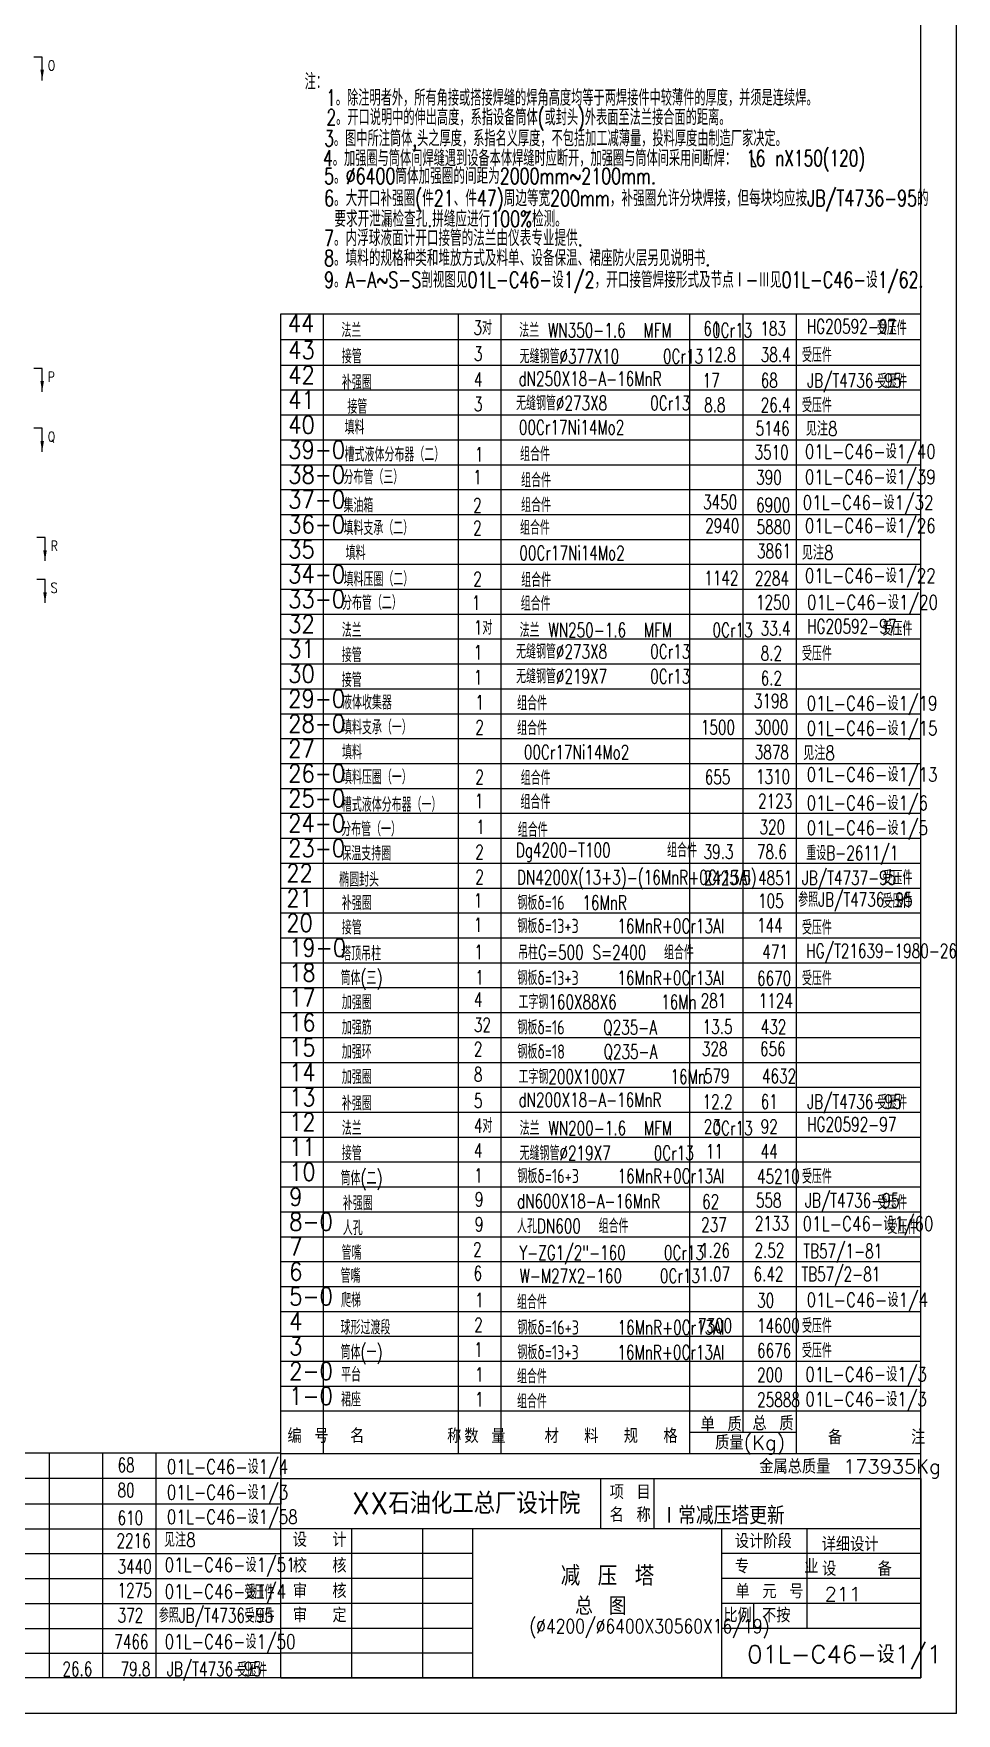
# Model space of a CAD drawing. Extents: x -776 to -173, y 628 to 1469.
# Drawn here: x -442 to -182.5, y 627.8 to 1100 of the extents above; entities that cross this region are included whole.
import ezdxf

# ---------------------------------------------------------------- set-up
doc = ezdxf.new("R2010")
doc.units = 0
doc.header["$MEASUREMENT"] = 0
doc.linetypes.add('1', pattern=[8, 4, 4])
doc.linetypes.add('HIDDEN', pattern=[7, 5, -2])
doc.layers.get('0').update_dxf_attribs({"linetype": 'CONTINUOUS'})
for name, color, linetype in [('4', 2, 'CONTINUOUS'), ('_CONT_C', 7, 'CONTINUOUS'), ('_CONT_X', 3, 'CONTINUOUS'), ('_DIMMENS', 3, 'CONTINUOUS'), ('_TEXT', 3, 'CONTINUOUS')]:
    doc.layers.add(name, color=color, linetype=linetype)
doc.styles.add('HZ', font='txt', dxfattribs={"width": 0.666667, "height": 3.5, "bigfont": 'hztxt'})
doc.styles.add('HZ5', font='romans.shx', dxfattribs={"width": 0.75, "bigfont": 'hz5.shx'})
doc.styles.add('HZTXT', font='txt', dxfattribs={"height": 4, "bigfont": 'HZTXT'})
doc.styles.add('ROMANS', font='romans', dxfattribs={"width": 0.8, "bigfont": 'hz5'})
doc.dimstyles.new('60', dxfattribs={"dimtxt": 3.5, "dimasz": 3, "dimexe": 1, "dimexo": 1, "dimgap": 1, "dimtad": 1, "dimdec": 0, "dimlfac": 60, "dimzin": 0, "dimdsep": 46, "dimtxsty": 'HZ5', "dimcen": 0.09, "dimadec": 0, "dimazin": 0, "dimtfac": 1, "dimtofl": 0, "dimtmove": 0, "dimatfit": 3, "dimfxl": 0, "dimtolj": 1, "dimtzin": 0, "dimarcsym": 0})

msp = doc.modelspace()

# ---------------------------------------------------------------- linework, layer by layer
for p, q in [((-192.49, 637.83), (-192.49, 1458.83)), ((-372.49, 693.83), (-192.49, 693.83)), ((-372.49, 637.83), (-372.49, 693.83)), ((-192.49, 693.83), (-192.49, 637.83)), ((-372.49, 679.83), (-192.49, 679.83)), ((-318.49, 637.83), (-318.49, 679.83)), ((-248.49, 637.83), (-248.49, 679.83)), ((-239.49, 651.83), (-239.49, 658.83)), ((-192.49, 637.83), (-751.49, 637.83)), ((-372.49, 637.83), (-192.49, 637.83))]:
    msp.add_line(p, q)
at = {"color": 2}
for p, q in [((-282.49, 679.83), (-282.49, 693.83)), ((-267.49, 679.83), (-267.49, 693.83)), ((-352.49, 637.83), (-352.49, 679.83)), ((-332.49, 637.83), (-332.49, 679.83)), ((-224.49, 651.83), (-224.49, 679.83)), ((-372.49, 672.83), (-318.49, 672.83)), ((-248.49, 672.83), (-192.49, 672.83)), ((-372.49, 665.83), (-318.49, 665.83)), ((-248.49, 665.83), (-192.49, 665.83)), ((-372.49, 658.83), (-318.49, 658.83)), ((-248.49, 658.83), (-192.49, 658.83)), ((-372.49, 651.83), (-318.49, 651.83)), ((-248.49, 651.83), (-192.49, 651.83)), ((-372.49, 644.83), (-318.49, 644.83))]:
    msp.add_line(p, q, dxfattribs=at)
at = {"layer": '4'}
for q in [(-182.49, 1468.83), (-776.49, 627.83)]:
    msp.add_line((-182.49, 627.83), q, dxfattribs=at)
at = {"layer": '4', "color": 4, "linetype": '1'}
for p, q in [((-240.22, 1065.68), (-240.22, 1062.65)), ((-238.77, 1062.65), (-240.22, 1065.65)), ((-240.22, 1062.65), (-238.77, 1062.65))]:
    msp.add_line(p, q, dxfattribs=at)
at = {"layer": '_CONT_C'}
for p, q in [((-372.49, 694.75), (-372.49, 1021.26)), ((-372.49, 693.83), (-192.49, 693.83)), ((-372.49, 693.83), (-192.49, 693.83))]:
    msp.add_line(p, q, dxfattribs=at)
at = {"layer": '_CONT_C', "color": 3, "linetype": 'Continuous'}
msp.add_line((-372.49, 880.83), (-192.49, 880.83), dxfattribs=at)
at = {"layer": '_CONT_C', "linetype": '1'}
for p, q in [((-192.49, 712.83), (-372.49, 712.83)), ((-192.49, 700.83), (-372.49, 700.83)), ((-372.49, 696.61), (-372.49, 686.61))]:
    msp.add_line(p, q, dxfattribs=at)
at = {"layer": '_CONT_C', "color": 7, "linetype": 'Continuous'}
msp.add_line((-552.49, 701.08), (-372.49, 701.08), dxfattribs=at)
at = {"layer": '_CONT_X'}
for p, q in [((-372.49, 1021.26), (-192.49, 1021.26)), ((-360.49, 700.83), (-360.49, 1021.26)), ((-322.49, 700.83), (-322.49, 1021.26)), ((-310.49, 700.83), (-310.49, 1021.26)), ((-257.49, 700.83), (-257.49, 1021.26)), ((-242.49, 706.83), (-242.49, 1021.26)), ((-227.49, 700.83), (-227.49, 1021.26)), ((-372.49, 1014.05), (-192.49, 1014.05)), ((-372.49, 1006.83), (-192.49, 1006.83)), ((-372.49, 999.83), (-192.49, 999.83)), ((-372.49, 992.83), (-192.49, 992.83)), ((-372.49, 985.83), (-192.49, 985.83)), ((-372.49, 978.83), (-192.49, 978.83)), ((-372.49, 971.83), (-192.49, 971.83)), ((-372.49, 964.83), (-192.49, 964.83)), ((-372.49, 957.83), (-192.49, 957.83)), ((-372.49, 950.83), (-192.49, 950.83)), ((-372.49, 943.83), (-192.49, 943.83)), ((-372.49, 936.83), (-192.49, 936.83)), ((-372.49, 929.83), (-192.49, 929.83)), ((-372.49, 922.83), (-192.49, 922.83)), ((-372.49, 915.83), (-192.49, 915.83)), ((-372.49, 908.83), (-192.49, 908.83)), ((-372.49, 901.83), (-192.49, 901.83)), ((-372.49, 894.83), (-192.49, 894.83)), ((-372.49, 887.83), (-192.49, 887.83)), ((-372.49, 880.83), (-192.49, 880.83)), ((-372.49, 873.83), (-192.49, 873.83)), ((-372.49, 866.83), (-192.49, 866.83)), ((-372.49, 859.83), (-192.49, 859.83)), ((-372.49, 852.83), (-192.49, 852.83)), ((-372.49, 845.83), (-192.49, 845.83)), ((-372.49, 838.83), (-192.49, 838.83)), ((-372.49, 831.83), (-192.49, 831.83)), ((-372.49, 824.83), (-192.49, 824.83)), ((-372.49, 817.83), (-192.49, 817.83)), ((-372.49, 810.83), (-192.49, 810.83)), ((-372.49, 803.83), (-192.49, 803.83)), ((-372.49, 796.83), (-192.49, 796.83)), ((-372.49, 789.83), (-192.49, 789.83)), ((-372.49, 782.83), (-192.49, 782.83)), ((-372.49, 775.83), (-192.49, 775.83)), ((-372.49, 768.83), (-192.49, 768.83)), ((-372.49, 761.83), (-192.49, 761.83)), ((-372.49, 754.83), (-192.49, 754.83)), ((-372.49, 747.83), (-192.49, 747.83)), ((-372.49, 740.83), (-192.49, 740.83)), ((-372.49, 733.83), (-192.49, 733.83)), ((-372.49, 726.83), (-192.49, 726.83)), ((-372.49, 719.83), (-192.49, 719.83)), ((-437.49, 637.83), (-437.49, 701.08)), ((-422.49, 637.83), (-422.49, 701.08)), ((-407.49, 637.83), (-407.49, 701.08)), ((-552.49, 693.95), (-372.49, 693.95)), ((-552.49, 686.74), (-372.49, 686.74)), ((-552.49, 679.74), (-372.49, 679.74)), ((-552.49, 672.74), (-372.49, 672.74)), ((-552.49, 665.74), (-372.49, 665.74)), ((-552.49, 658.74), (-372.49, 658.74)), ((-552.49, 651.74), (-372.49, 651.74)), ((-552.49, 644.74), (-372.49, 644.74))]:
    msp.add_line(p, q, dxfattribs=at)
at = {"layer": '_DIMMENS', "color": 3}
msp.add_line((-227.49, 706.83), (-257.49, 706.83), dxfattribs=at)

# ---------------------------------------------------------------- texts
at = {"color": 2, "style": 'HZTXT'}
for s, height, p in [('编 号', 4, (-370.58, 703.83)), ('名      称', 4, (-352.96, 703.83)), ('单 质', 4, (-254.42, 707.13)), ('总 质', 4, (-239.85, 707.37)), ('数 量', 4, (-320.83, 703.83)), ('材  料  规  格', 4, (-298.28, 703.83)), ('质量(Kg)', 4, (-250.33, 701.96)), ('备     注', 4, (-218.6, 703.49)), ('金属总质量 173935Kg', 4, (-237.94, 695.22)), ('XX石油化工总厂设计院', 6, (-352.5, 683.88)), ('项 目', 4, (-280, 688.04)), ('名 称', 4, (-280, 681.65)), ('Ⅰ常减压塔更新', 5, (-265.75, 680.96)), ('设  计', 4, (-369.08, 674.65)), ('设计阶段', 4, (-244.78, 674.27)), ('详细设计 ', 4, (-220.38, 673.39)), ('校  核', 4, (-369.08, 667.4)), ('专    业', 4, (-244.78, 667.17)), ('设   备', 4, (-220.26, 666.49)), (' 减 压 塔 ', 5.5, (-298.66, 663.74)), ('审  核', 4, (-369.08, 660.23)), ('单 元 号', 4, (-244.63, 660.14)), ('211', 4, (-219.55, 659.34)), ('审  定', 4, (-369.08, 653.42)), ('总 图', 5, (-289.71, 655.51)), ('比例', 4, (-248.01, 653.41)), ('不按', 4, (-237.15, 653.41)), (' 01L-C46-设1/1', 5, (-245.74, 641.96))]:
    msp.add_text(s, height=height, dxfattribs=at).set_placement(p)
at = {"color": 2, "style": 'HZTXT', "width": 0.8}
msp.add_text('(%%c4200/%%C6400X30560X16/19)', height=4, dxfattribs=at).set_placement((-302.57, 650.35))
at = {"layer": '4', "style": 'ROMANS', "width": 0.8}
for s, p in [('O', (-437.98, 1089.64)), ('P', (-437.98, 1002.13)), ('Q', (-437.98, 985.3)), ('R', (-437.17, 954.59)), ('S', (-437.17, 942.81))]:
    msp.add_text(s, height=2.8, dxfattribs=at).set_placement(p)
at = {"layer": '_CONT_X', "style": 'HZ', "width": 0.7}
for s, p in [('填料', (-354.53, 987.33)), ('00Cr17Ni14Mo2', (-305.51, 987.33)), ('5146', (-238.97, 987.02)), ('槽式液体分布器（二）', (-354.51, 979.71)), ('1', (-317.89, 979.71)), ('组合件', (-305.17, 979.81)), ('3510', (-239.26, 980.33)), ('分布管（三）', (-354.83, 973.33)), ('1', (-318.37, 973.33)), ('组合件', (-304.88, 972.49)), ('390', (-238.8, 973.25)), ('集油箱', (-354.84, 965.39)), ('2', (-318.37, 965.39)), ('组合件', (-304.88, 965.49)), ('3450', (-253.72, 966.33)), ('6900', (-238.82, 965.5)), ('填料支承（二）', (-354.84, 959.04)), ('组合件', (-305.19, 959.13)), ('2940', (-253.12, 959.66)), ('5880', (-238.68, 959.35)), ('2', (-318.37, 959.04)), ('填料', (-354.21, 952.03)), ('00Cr17Ni14Mo2', (-305.39, 952.03)), ('3861', (-238.57, 952.55)), ('填料压圈（二）', (-354.81, 944.67)), ('2', (-318.34, 944.67)), ('组合件', (-304.85, 944.46)), ('1142', (-253.38, 944.99)), ('2284', (-239.17, 944.88)), ('分布管（二）', (-355.23, 938.01)), ('1', (-318.76, 938.01)), ('组合件', (-305, 937.79)), ('1250', (-238.85, 938.14)), ('液体收集器', (-355.23, 910.01)), ('1', (-317.76, 910.01)), ('组合件', (-306, 909.79)), ('3198', (-239.43, 910.43)), ('填料支承（一）', (-355.23, 903.01)), ('2', (-317.76, 903.01)), ('组合件', (-306, 902.79)), ('1500', (-254.36, 903.01)), ('3000', (-239.29, 903.01)), ('填料', (-355.23, 896.01)), ('00Cr17Ni14Mo2', (-304.11, 896.01)), ('3878', (-239.2, 896.01)), ('填料压圈（一）', (-355.23, 889.01)), ('2', (-317.76, 889.01)), ('组合件', (-305, 888.79)), ('655', (-253.27, 889.01)), ('1310', (-238.85, 889.14)), ('槽式液体分布器（一）', (-355.29, 881.28)), ('1', (-317.91, 882.28)), ('组合件', (-305.06, 882.06)), ('2123', (-238.26, 882.28)), ('分布管（一）', (-355.47, 874.41)), ('1', (-317.5, 875.03)), ('组合件', (-305.82, 874.19)), ('320', (-237.87, 874.96)), ('爬梯', (-355.51, 742)), ('1', (-317.86, 742)), ('组合件', (-306.04, 741.47)), ('30', (-238.52, 741.91)), ('平台', (-355.51, 721.09)), ('1', (-317.86, 721.09)), ('组合件', (-306.04, 720.56)), ('200', (-238.52, 721)), ('裙座', (-355.51, 714.1)), ('1', (-317.86, 714.1)), ('组合件', (-306.04, 713.57)), ('25888', (-238.52, 714.01)), ('68', (-418.36, 695.63)), ('80', (-418.36, 688.59)), ('610', (-418.36, 680.81)), ('2216', (-418.65, 674.38)), ('3440', (-418.35, 667.12)), ('1275', (-418.35, 660.45)), ('372', (-418.35, 653.41)), ('7466', (-419.27, 645.98))]:
    msp.add_text(s, height=4, dxfattribs=at).set_placement(p)
at = {"layer": '_TEXT', "linetype": 'HIDDEN', "style": 'HZ'}
for s, height, width, p in [('注：                                                       ', 4.5, 0.7, (-365.74, 1084.26, 180)), ('1。除注明者外，所有角接或搭接焊缝的焊角高度均等于两焊接件中较薄件的厚度，并须是连续焊。', 4.5, 0.7, (-359.68, 1079.7, 180)), ('2。开口说明中的伸出高度，系指设备筒体(或封头)外表面至法兰接合面的距离。      ', 4.5, 0.7, (-359.6, 1074.23, 180)), ('3。图中所注筒体,头之厚度，系指名义厚度，不包括加工减薄量，投料厚度由制造厂家决定。', 4.5, 0.7, (-360.22, 1068.3, 180)), ('4。加强圈与筒体间焊缝遇到设备本体焊缝时应断开，加强圈与筒体间采用间断焊： 16 nX150(120)', 4.5, 0.7, (-360.53, 1062.73, 180)), ('5。%%c6400筒体加强圈的间距为2000mm~2100mm.', 4.5, 0.725, (-360.29, 1057.72, 180)), ('6。大开口补强圈(件21、件47)周边等宽200mm，补强圈允许分块焊接，但每块均应按JB/T4736-95的 ', 4.5, 0.725, (-360.29, 1051.47, 180)), (' 要求开泄漏检查孔.拼缝应进行100%检测。', 4.5, 0.725, (-360.29, 1045.66, 180)), ('7。内浮球液面计开口接管的法兰由仪表专业提供.', 4.5, 0.725, (-360.29, 1040.28, 180)), ('8。填料的规格种类和堆放方式及料单、设备保温、裙座防火层另见说明书.', 4.5, 0.725, (-360.29, 1034.66, 180)), ('9。A-A~S-S剖视图见01L-C46-设1/2，开口接管焊接形式及节点Ⅰ-Ⅲ见01L-C46-设1/62.', 4.5, 0.725, (-360.29, 1028.55, 180)), ('44', 5, 0.87, (-370.49, 1016.09)), ('法兰', 4, 0.7, (-355.42, 1014.62)), ('3对', 4, 0.7, (-318.29, 1015.35)), ('法兰 WN350-1.6  MFM   0Cr13', 4, 0.7, (-305.42, 1014.62)), ('61', 4, 0.7, (-253.65, 1015.1)), ('183', 4, 0.7, (-237.63, 1015.1)), ('HG20592-97', 4, 0.7, (-224.58, 1015.69)), ('受压件', 4, 0.7, (-204.86, 1015.29)), ('43', 5, 0.87, (-370.37, 1008.56)), ('接管', 4, 0.7, (-355.3, 1007.29)), ('3', 4, 0.7, (-318.17, 1008.02)), ('无缝钢管%%c377X10    0Cr13', 4, 0.7, (-305.3, 1007.29)), ('12.8', 4, 0.7, (-252.92, 1007.77)), ('38.4', 4, 0.7, (-237.52, 1007.77)), ('受压件', 4, 0.7, (-225.92, 1007.66)), ('42', 5, 0.87, (-370.37, 1001.56)), ('补强圈', 4, 0.7, (-355.3, 1000.02)), ('4', 4, 0.7, (-318.17, 1000.76)), ('dN250X18-A-16MnR', 4, 0.7, (-305.62, 1000.98)), ('17', 4, 0.7, (-253.85, 1000.51)), ('68', 4, 0.7, (-237.52, 1000.51)), ('JB/T4736-95', 4, 0.7, (-224.46, 1000.48)), ('受压件', 4, 0.7, (-204.74, 1000.29)), ('41', 5, 0.87, (-370.37, 994.56)), ('接管', 4, 0.7, (-353.74, 993.14)), ('3', 4, 0.7, (-318.17, 993.87)), ('无缝钢管%%c273X8    0Cr13', 4, 0.7, (-306.3, 994.14)), ('8.8', 4, 0.7, (-253.43, 993.63)), ('26.4', 4, 0.7, (-237.52, 993.63)), ('受压件', 4, 0.7, (-225.92, 993.56)), ('40', 5, 0.87, (-370.37, 987.56)), ('见注8', 4, 0.78, (-224.85, 986.95)), ('39-0', 5, 0.87, (-370.37, 980.56)), (' 01L-C46-设1/40', 4, 0.78, (-227.9, 980.54)), ('38-0', 5, 0.87, (-370.37, 973.56)), (' 01L-C46-设1/39', 4, 0.78, (-227.9, 973.37)), ('37-0', 5, 0.87, (-370.37, 966.56)), (' 01L-C46-设1/32', 4, 0.78, (-228.52, 966.2)), ('36-0', 5, 0.87, (-370.37, 959.56)), (' 01L-C46-设1/26', 4, 0.78, (-227.9, 959.66)), ('35', 5, 0.87, (-370.37, 952.56)), ('见注8', 4, 0.78, (-225.97, 952.12)), ('34-0', 5, 0.87, (-370.37, 945.56)), (' 01L-C46-设1/22', 4, 0.78, (-227.9, 945.64)), ('33-0', 5, 0.87, (-370.37, 938.56)), (' 01L-C46-设1/20', 4, 0.78, (-227.27, 938.16)), ('32', 5, 0.87, (-370.37, 931.56)), ('1对', 4, 0.7, (-318.17, 931.06)), ('HG20592-97', 4, 0.7, (-224.46, 931.4)), ('受压件', 4, 0.7, (-203.26, 930.74)), ('法兰', 4, 0.7, (-355.3, 930.33)), ('法兰 WN250-1.6  MFM   0Cr13', 4, 0.7, (-305.3, 930.33)), ('33.4', 4, 0.7, (-237.52, 930.81)), ('31', 5, 0.87, (-370.37, 924.56)), ('接管', 4, 0.7, (-355.3, 923.33)), ('1', 4, 0.7, (-318.17, 924.06)), ('无缝钢管%%c273X8    0Cr13', 4, 0.7, (-306.3, 924.33)), ('8.2', 4, 0.7, (-237.52, 923.81)), ('受压件', 4, 0.7, (-225.92, 923.75)), ('30 ', 5, 0.87, (-370.37, 917.56)), ('接管', 4, 0.7, (-355.3, 916.33)), ('1', 4, 0.7, (-318.17, 917.06)), ('无缝钢管%%c219X7    0Cr13', 4, 0.7, (-306.3, 917.33)), ('6.2', 4, 0.7, (-237.52, 916.81)), ('29-0 ', 5, 0.87, (-370.37, 910.56)), (' 01L-C46-设1/19', 4, 0.78, (-227.4, 909.75)), ('28-0 ', 5, 0.87, (-370.37, 903.56)), (' 01L-C46-设1/15', 4, 0.78, (-227.4, 902.75)), ('27', 5, 0.87, (-370.37, 896.56)), ('见注8', 4, 0.78, (-225.59, 895.8)), ('26-0', 5, 0.87, (-370.37, 889.56)), (' 01L-C46-设1/13', 4, 0.78, (-227.4, 889.75)), ('25-0 ', 5, 0.87, (-370.37, 882.56)), (' 01L-C46-设1/6', 4, 0.78, (-227.4, 881.75)), ('24-0', 5, 0.87, (-370.37, 875.56)), (' 01L-C46-设1/5', 4, 0.78, (-227.4, 874.75)), ('23-0', 5, 0.87, (-370.37, 868.56)), ('保温支持圈', 4, 0.7, (-355.43, 867.56)), ('2', 4, 0.7, (-317.78, 867.98)), ('Dg4200-T100     组合件 ', 4, 0.7, (-306.36, 868.49)), ('39.3', 4, 0.7, (-253.58, 868.04)), ('78.6', 4, 0.7, (-238.58, 868.04)), ('重设B-2611/1', 4, 0.7, (-224.7, 867.69)), ('22', 5, 0.87, (-370.89, 861.56)), ('椭圆封头', 4, 0.7, (-356.05, 860.21)), ('2', 4, 0.7, (-317.77, 860.94)), ('DN4200X(13+3)-(16MnR+0Cr13Al)', 4, 0.7, (-306.05, 860.83)), ('2425.5', 4, 0.7, (-253.54, 860.69)), ('4851', 4, 0.7, (-238.26, 860.69)), ('JB/T4737-95', 4, 0.7, (-225.94, 860.69)), ('受压件', 4, 0.7, (-203.26, 860.74)), ('21', 5, 0.87, (-370.89, 854.56)), ('参照JB/T4736-95', 4, 0.7, (-226.97, 854.61)), ('补强圈', 4, 0.7, (-355.3, 853.61)), ('1', 4, 0.7, (-318.17, 854.34)), ('钢板δ=16  16MnR', 4, 0.7, (-305.92, 853.71)), ('105', 4, 0.7, (-238.26, 854.22)), ('受压件', 4, 0.7, (-203.26, 854.19)), ('20', 5, 0.87, (-370.89, 847.56)), ('接管', 4, 0.7, (-355.3, 846.76)), ('1', 4, 0.7, (-318.17, 847.49)), ('钢板δ=13+3    16MnR+0Cr13Al', 4, 0.7, (-305.92, 847.17)), ('144', 4, 0.7, (-238.55, 847.35)), ('受压件', 4, 0.7, (-225.92, 846.75)), ('19-0', 5, 0.87, (-370.12, 840.56)), ('塔顶吊柱', 4, 0.7, (-355.45, 839.43)), ('1', 4, 0.7, (-318.02, 839.86)), ('吊柱G=500 S=2400  组合件', 4, 0.7, (-305.75, 839.73)), ('471', 4, 0.7, (-237.07, 839.91)), ('HG/T21639-1980-26', 4, 0.7, (-224.71, 840.17)), ('18', 5, 0.87, (-370.12, 833.56)), ('筒体(三)', 4, 0.7, (-355.64, 832.58)), ('1', 4, 0.7, (-317.78, 832.71)), ('钢板δ=13+3    16MnR+0Cr13Al', 4, 0.7, (-305.92, 832.58)), ('6670', 4, 0.7, (-238.55, 832.46)), ('受压件', 4, 0.7, (-225.92, 832.46)), ('17', 5, 0.87, (-370.12, 826.56)), ('加强圈', 4, 0.7, (-355.3, 825.74)), ('4', 4, 0.7, (-318.17, 826.48)), ('工字钢160X88X6    16Mn', 4, 0.7, (-305.62, 825.82)), ('281', 4, 0.7, (-254.41, 826.15)), ('1124', 4, 0.7, (-238.08, 826.15)), ('16', 5, 0.87, (-370.12, 819.56)), ('加强筋', 4, 0.7, (-355.3, 818.64)), ('32', 4, 0.7, (-318.17, 819.37)), ('钢板δ=16    Q235-A ', 4, 0.7, (-305.92, 818.67)), ('13.5', 4, 0.7, (-253.85, 818.83)), ('432', 4, 0.7, (-237.52, 818.83)), ('15 ', 5, 0.87, (-370.12, 812.56)), ('加强环', 4, 0.7, (-355.3, 811.83)), ('2', 4, 0.7, (-318.17, 812.56)), ('钢板δ=18    Q235-A ', 4, 0.7, (-305.92, 811.86)), ('328', 4, 0.7, (-254.06, 812.64)), ('656', 4, 0.7, (-237.72, 812.64)), ('14 ', 5, 0.87, (-370.12, 805.56)), ('加强圈', 4, 0.7, (-355.3, 804.73)), ('8', 4, 0.7, (-318.17, 805.46)), ('工字钢200X100X7    16Mn', 4, 0.7, (-305.62, 804.8)), ('579', 4, 0.7, (-253.5, 804.99)), ('4632', 4, 0.7, (-237.16, 804.99)), ('13', 5, 0.87, (-370.12, 798.56)), ('补强圈', 4, 0.7, (-355.3, 797.33)), ('5', 4, 0.7, (-318.17, 798.06)), ('dN200X18-A-16MnR', 4, 0.7, (-305.62, 798.29)), ('12.2', 4, 0.7, (-253.85, 797.81)), ('61', 4, 0.7, (-237.52, 797.81)), ('JB/T4736-95', 4, 0.7, (-224.46, 797.79)), ('受压件', 4, 0.7, (-204.74, 797.6)), ('12', 5, 0.87, (-370.12, 791.56)), ('法兰', 4, 0.7, (-355.3, 790.33)), ('4对', 4, 0.7, (-318.17, 791.06)), ('法兰 WN200-1.6  MFM   0Cr13', 4, 0.7, (-305.3, 790.33)), ('23', 4, 0.7, (-253.53, 790.81)), ('92', 4, 0.7, (-237.52, 790.81)), ('HG20592-97', 4, 0.7, (-224.46, 791.4)), ('11', 5, 0.87, (-370.12, 784.56)), ('接管', 4, 0.7, (-355.3, 783.33)), ('4', 4, 0.7, (-318.17, 784.06)), ('无缝钢管%%c219X7    0Cr13', 4, 0.7, (-305.3, 783.33)), ('11', 4, 0.7, (-252.92, 783.81)), ('44', 4, 0.7, (-237.52, 783.81)), ('10', 5, 0.87, (-370.12, 777.56)), ('筒体(二)', 4, 0.7, (-355.64, 776.28)), ('1', 4, 0.7, (-318.07, 777.02)), ('钢板δ=16+3    16MnR+0Cr13Al', 4, 0.7, (-305.92, 776.88)), ('45210', 4, 0.7, (-238.55, 776.77)), ('受压件', 4, 0.7, (-225.92, 776.77)), ('9', 5, 0.87, (-370.12, 770.56)), ('JB/T4736-95', 4, 0.7, (-225.06, 770.03)), ('补强圈', 4, 0.7, (-355.01, 769.27)), ('9', 4, 0.7, (-317.88, 770.3)), ('dN600X18-A-16MnR', 4, 0.7, (-306.04, 769.82)), ('62', 4, 0.7, (-253.99, 769.69)), ('558', 4, 0.7, (-238.88, 770.06)), ('受压件', 4, 0.7, (-204.74, 769.48)), ('8-0', 5, 0.87, (-370.12, 763.56)), ('人孔', 4, 0.7, (-355.01, 762.27)), ('9', 4, 0.7, (-317.88, 763.3)), ('人孔DN600  组合件 ', 4, 0.7, (-306.04, 762.82)), ('237', 4, 0.7, (-254.27, 763.21)), ('2133', 4, 0.7, (-239.17, 763.58)), (' 01L-C46-设1/60', 4, 0.78, (-228.53, 763.47)), ('受压件', 4, 0.7, (-201.87, 762.55)), ('7', 5, 0.87, (-370.12, 756.56)), ('2', 4, 0.7, (-318.39, 756.24)), ('TB57/1-81', 4, 0.7, (-225.56, 755.8)), ('管嘴', 4, 0.7, (-355.36, 755.32)), ('Y-ZG1/2"-160   0Cr13', 4, 0.7, (-305.36, 755.32)), ('1.26', 4, 0.7, (-254.57, 755.99)), ('2.52', 4, 0.7, (-239.26, 755.99)), ('6', 5, 0.87, (-370.12, 749.56)), ('管嘴', 4, 0.7, (-355.65, 748.83)), ('6', 4, 0.7, (-318.26, 749.56)), ('W-M27X2-160   0Cr13', 4, 0.7, (-305.32, 748.83)), ('1.07', 4, 0.7, (-254.52, 749.31)), ('6.42', 4, 0.7, (-239.52, 749.31)), ('TB57/2-81', 4, 0.7, (-226.1, 749.31)), ('5-0', 5, 0.87, (-370.12, 742.56)), (' 01L-C46-设1/4', 4, 0.78, (-227.4, 742.07)), ('4', 5, 0.87, (-370.12, 735.56)), ('球形过渡段', 4, 0.7, (-355.64, 734.32)), ('2', 4, 0.7, (-318.07, 735.05)), ('钢板δ=16+3    16MnR+0Cr13Al', 4, 0.7, (-305.92, 734.32)), ('7300', 4, 0.7, (-255.16, 734.8)), ('14600', 4, 0.7, (-238.55, 734.8)), ('受压件', 4, 0.7, (-225.92, 734.8)), ('3', 5, 0.87, (-370.12, 728.56)), ('筒体(一)', 4, 0.7, (-355.64, 727.35)), ('1', 4, 0.7, (-318.07, 728.08)), ('受压件', 4, 0.7, (-225.92, 727.83)), ('钢板δ=13+3    16MnR+0Cr13Al', 4, 0.7, (-305.92, 727.35)), ('6676', 4, 0.7, (-238.55, 727.83)), ('2-0', 5, 0.87, (-370.12, 721.56)), (' 01L-C46-设1/3', 4, 0.78, (-227.74, 721.16)), ('1-0', 5, 0.87, (-370.12, 714.56)), (' 01L-C46-设1/3', 4, 0.78, (-227.74, 714.17)), (' 01L-C46-设1/4', 4, 0.78, (-407.3, 695.18)), (' 01L-C46-设1/3', 4, 0.78, (-407.3, 687.99)), (' 01L-C46-设1/58', 4, 0.78, (-407.3, 681.09)), ('见注8', 4, 0.78, (-405.3, 674.63)), (' 01L-C46-设1/51', 4, 0.78, (-407.9, 667.59)), (' 01L-C46-设1/4', 4, 0.78, (-407.9, 660.09)), ('受压件', 4, 0.7, (-382.66, 659.9)), ('参照JB/T4736-95', 4, 0.7, (-406.75, 653.39)), ('受压件', 4, 0.7, (-382.59, 653.3)), (' 01L-C46-设1/50', 4, 0.78, (-407.9, 646)), ('26.6', 4, 0.7, (-433.85, 638.34)), ('79.8', 4, 0.7, (-417.52, 638.34)), ('JB/T4736-95', 4, 0.7, (-404.46, 638.32)), ('受压件', 4, 0.7, (-384.74, 638.12))]:
    msp.add_text(s, height=height, dxfattribs=dict(at, width=width)).set_placement(p)

# ---------------------------------------------------------------- leaders
at = {"layer": '4'}
for points in [[(-439.55, 1086.82), (-439.55, 1093.39), (-441.86, 1093.39)], [(-439.55, 999.31), (-439.55, 1005.88), (-441.86, 1005.88)], [(-439.55, 982.48), (-439.55, 989.05), (-441.86, 989.05)], [(-438.75, 951.77), (-438.75, 958.34), (-441.05, 958.34)], [(-438.75, 939.99), (-438.75, 946.56), (-441.05, 946.56)]]:
    msp.add_leader(points, dimstyle='60', dxfattribs=at)

doc.saveas('drawing.dxf')
